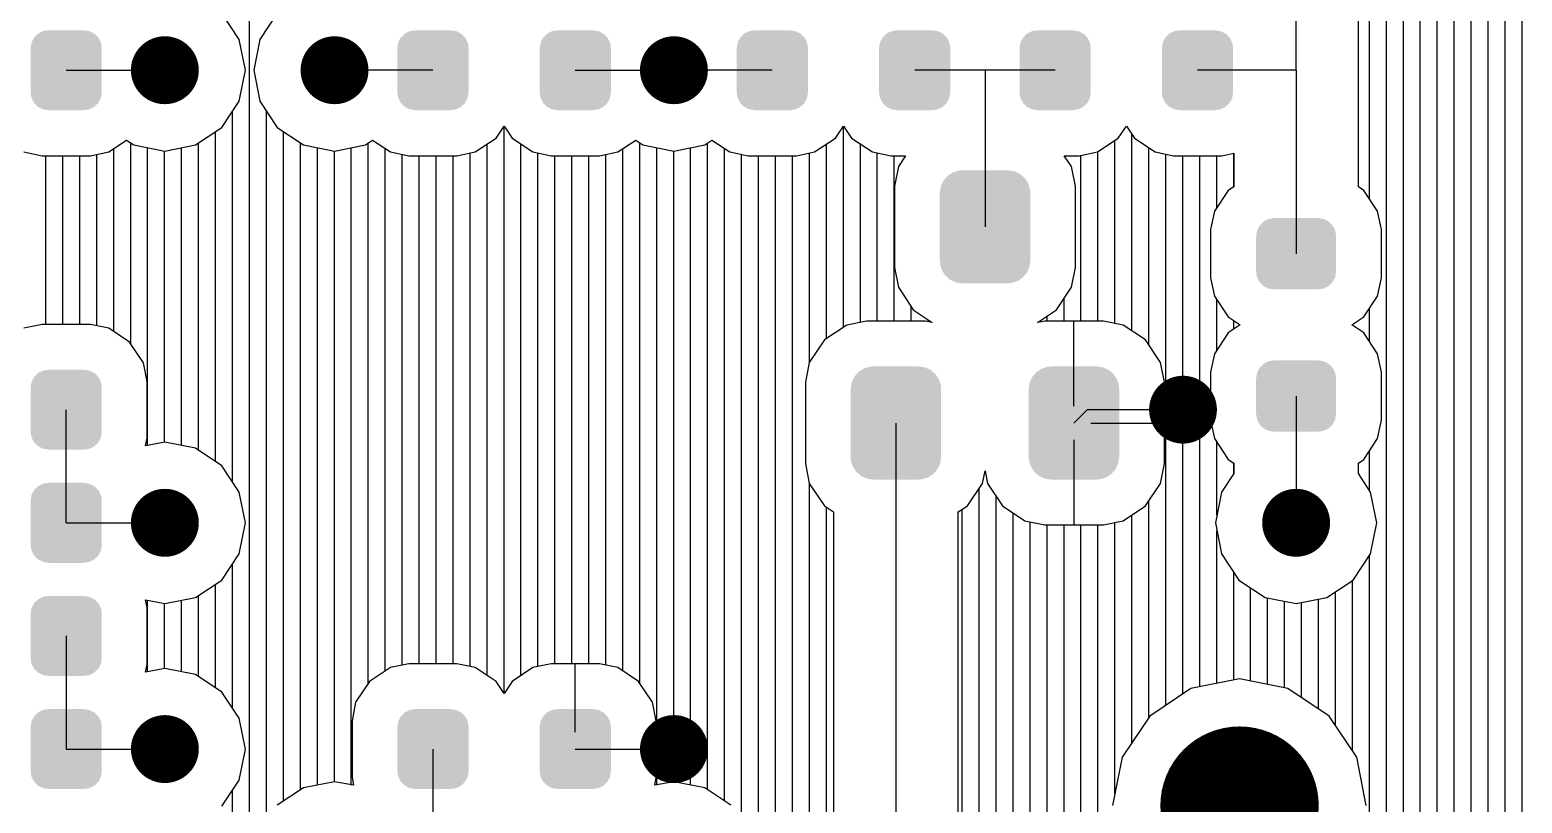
# Model space of a CAD drawing. Extents: x 295 to 953, y 10 to 290.
# Drawn here: x 652.65 to 680.29, y 141.35 to 155.67 of the extents above; entities that cross this region are included whole.
import ezdxf

# ---------------------------------------------------------------- set-up
doc = ezdxf.new("R2010")
doc.units = 0
doc.header["$LTSCALE"] = 5
doc.header["$MEASUREMENT"] = 0
doc.layers.get('0').update_dxf_attribs({"linetype": 'CONTINUOUS', "lineweight": 25})
doc.layers.add('DV-INT-A3_BOT', color=7, linetype='CONTINUOUS')

msp = doc.modelspace()

# ---------------------------------------------------------------- linework, layer by layer
for points, const_width in [([(655.461, 154.927, -1), (654.832, 154.927, -1)], 0.629), ([(658.604, 154.927, -1), (657.975, 154.927, -1)], 0.629), ([(664.891, 154.927, -1), (664.262, 154.927, -1)], 0.629), ([(674.32, 148.64, -1), (673.692, 148.64, -1)], 0.629), ([(655.461, 146.545, -1), (654.832, 146.545, -1)], 0.629), ([(676.416, 146.545, -1), (675.787, 146.545, -1)], 0.629), ([(655.461, 142.354, -1), (654.832, 142.354, -1)], 0.629), ([(664.891, 142.354, -1), (664.262, 142.354, -1)], 0.629), ([(675.787, 141.306, -1), (674.32, 141.306, -1)], 1.467)]:
    msp.add_lwpolyline(points, format="xyb", close=True, dxfattribs=dict(const_width=const_width))
for points in [[(653.834, 155.608), (653.754, 155.649), (652.801, 155.608), (652.889, 155.649)], [(653.754, 155.649), (653.732, 155.653), (652.889, 155.649), (652.896, 155.653)], [(653.732, 155.653), (653.65, 155.666), (652.896, 155.653), (652.988, 155.666)], [(653.65, 155.666), (653.65, 155.669), (652.988, 155.666), (652.988, 155.669)], [(660.627, 155.608), (660.547, 155.649), (659.595, 155.608), (659.682, 155.649)], [(660.547, 155.649), (660.526, 155.653), (659.682, 155.649), (659.69, 155.653)], [(660.526, 155.653), (660.444, 155.666), (659.69, 155.653), (659.782, 155.666)], [(660.444, 155.666), (660.444, 155.669), (659.782, 155.666), (659.782, 155.669)], [(663.263, 155.608), (663.183, 155.649), (662.231, 155.608), (662.318, 155.649)], [(663.183, 155.649), (663.162, 155.653), (662.318, 155.649), (662.326, 155.653)], [(663.162, 155.653), (663.08, 155.666), (662.326, 155.653), (662.418, 155.666)], [(663.08, 155.666), (663.08, 155.669), (662.418, 155.666), (662.418, 155.669)], [(666.914, 155.608), (666.834, 155.649), (665.882, 155.608), (665.969, 155.649)], [(666.834, 155.649), (666.812, 155.653), (665.969, 155.649), (665.976, 155.653)], [(666.812, 155.653), (666.73, 155.666), (665.976, 155.653), (666.068, 155.666)], [(666.73, 155.666), (666.73, 155.669), (666.068, 155.666), (666.068, 155.669)], [(669.55, 155.608), (669.47, 155.649), (668.518, 155.608), (668.605, 155.649)], [(669.47, 155.649), (669.448, 155.653), (668.605, 155.649), (668.612, 155.653)], [(669.448, 155.653), (669.367, 155.666), (668.612, 155.653), (668.704, 155.666)], [(669.367, 155.666), (669.367, 155.669), (668.704, 155.666), (668.704, 155.669)], [(672.152, 155.608), (672.073, 155.649), (671.12, 155.608), (671.208, 155.649)], [(672.073, 155.649), (672.051, 155.653), (671.208, 155.649), (671.215, 155.653)], [(672.051, 155.653), (671.969, 155.666), (671.215, 155.653), (671.307, 155.666)], [(671.969, 155.666), (671.969, 155.669), (671.307, 155.666), (671.307, 155.669)], [(674.789, 155.608), (674.709, 155.649), (673.756, 155.608), (673.844, 155.649)], [(674.709, 155.649), (674.687, 155.653), (673.844, 155.649), (673.851, 155.653)], [(674.687, 155.653), (674.605, 155.666), (673.851, 155.653), (673.943, 155.666)], [(674.605, 155.666), (674.605, 155.669), (673.943, 155.666), (673.943, 155.669)], [(653.979, 155.34), (653.965, 155.432), (652.659, 155.34), (652.675, 155.432)], [(653.965, 155.432), (653.96, 155.443), (652.675, 155.432), (652.677, 155.443)], [(653.96, 155.443), (653.92, 155.526), (652.677, 155.443), (652.721, 155.526)], [(653.92, 155.526), (653.91, 155.535), (652.721, 155.526), (652.726, 155.535)], [(653.91, 155.535), (653.847, 155.601), (652.726, 155.535), (652.794, 155.601)], [(653.847, 155.601), (653.834, 155.608), (652.794, 155.601), (652.801, 155.608)], [(660.773, 155.34), (660.759, 155.432), (659.453, 155.34), (659.468, 155.432)], [(660.759, 155.432), (660.754, 155.443), (659.468, 155.432), (659.47, 155.443)], [(660.754, 155.443), (660.713, 155.526), (659.47, 155.443), (659.514, 155.526)], [(660.713, 155.526), (660.704, 155.535), (659.514, 155.526), (659.519, 155.535)], [(660.704, 155.535), (660.64, 155.601), (659.519, 155.535), (659.588, 155.601)], [(660.64, 155.601), (660.627, 155.608), (659.588, 155.601), (659.595, 155.608)], [(663.409, 155.34), (663.395, 155.432), (662.089, 155.34), (662.105, 155.432)], [(663.395, 155.432), (663.39, 155.443), (662.105, 155.432), (662.106, 155.443)], [(663.39, 155.443), (663.349, 155.526), (662.106, 155.443), (662.151, 155.526)], [(663.349, 155.526), (663.34, 155.535), (662.151, 155.526), (662.156, 155.535)], [(663.34, 155.535), (663.276, 155.601), (662.156, 155.535), (662.224, 155.601)], [(663.276, 155.601), (663.263, 155.608), (662.224, 155.601), (662.231, 155.608)], [(667.059, 155.34), (667.045, 155.432), (665.739, 155.34), (665.755, 155.432)], [(667.045, 155.432), (667.04, 155.443), (665.755, 155.432), (665.757, 155.443)], [(667.04, 155.443), (667, 155.526), (665.757, 155.443), (665.801, 155.526)], [(667, 155.526), (666.991, 155.535), (665.801, 155.526), (665.806, 155.535)], [(666.991, 155.535), (666.927, 155.601), (665.806, 155.535), (665.874, 155.601)], [(666.927, 155.601), (666.914, 155.608), (665.874, 155.601), (665.882, 155.608)], [(669.696, 155.34), (669.682, 155.432), (668.375, 155.34), (668.391, 155.432)], [(669.682, 155.432), (669.676, 155.443), (668.391, 155.432), (668.393, 155.443)], [(669.676, 155.443), (669.636, 155.526), (668.393, 155.443), (668.437, 155.526)], [(669.636, 155.526), (669.627, 155.535), (668.437, 155.526), (668.442, 155.535)], [(669.627, 155.535), (669.563, 155.601), (668.442, 155.535), (668.511, 155.601)], [(669.563, 155.601), (669.55, 155.608), (668.511, 155.601), (668.518, 155.608)], [(672.298, 155.34), (672.284, 155.432), (670.978, 155.34), (670.994, 155.432)], [(672.284, 155.432), (672.279, 155.443), (670.994, 155.432), (670.996, 155.443)], [(672.279, 155.443), (672.238, 155.526), (670.996, 155.443), (671.04, 155.526)], [(672.238, 155.526), (672.229, 155.535), (671.04, 155.526), (671.045, 155.535)], [(672.229, 155.535), (672.165, 155.601), (671.045, 155.535), (671.113, 155.601)], [(672.165, 155.601), (672.152, 155.608), (671.113, 155.601), (671.12, 155.608)], [(674.934, 155.34), (674.92, 155.432), (673.614, 155.34), (673.63, 155.432)], [(674.92, 155.432), (674.915, 155.443), (673.63, 155.432), (673.632, 155.443)], [(674.915, 155.443), (674.875, 155.526), (673.632, 155.443), (673.676, 155.526)], [(674.875, 155.526), (674.865, 155.535), (673.676, 155.526), (673.681, 155.535)], [(674.865, 155.535), (674.802, 155.601), (673.681, 155.535), (673.749, 155.601)], [(674.802, 155.601), (674.789, 155.608), (673.749, 155.601), (673.756, 155.608)], [(653.979, 155.338), (653.979, 155.34), (652.659, 155.338), (652.659, 155.34)], [(653.979, 154.516), (653.979, 155.338), (652.659, 154.516), (652.659, 155.338)], [(660.773, 155.338), (660.773, 155.34), (659.453, 155.338), (659.453, 155.34)], [(660.773, 154.516), (660.773, 155.338), (659.453, 154.516), (659.453, 155.338)], [(663.409, 155.338), (663.409, 155.34), (662.089, 155.338), (662.089, 155.34)], [(663.409, 154.516), (663.409, 155.338), (662.089, 154.516), (662.089, 155.338)], [(667.059, 155.338), (667.059, 155.34), (665.739, 155.338), (665.739, 155.34)], [(667.059, 154.516), (667.059, 155.338), (665.739, 154.516), (665.739, 155.338)], [(669.696, 155.338), (669.696, 155.34), (668.375, 155.338), (668.375, 155.34)], [(669.696, 154.516), (669.696, 155.338), (668.375, 154.516), (668.375, 155.338)], [(672.298, 155.338), (672.298, 155.34), (670.978, 155.338), (670.978, 155.34)], [(672.298, 154.516), (672.298, 155.338), (670.978, 154.516), (670.978, 155.338)], [(674.934, 155.338), (674.934, 155.34), (673.614, 155.338), (673.614, 155.34)], [(674.934, 154.516), (674.934, 155.338), (673.614, 154.516), (673.614, 155.338)], [(653.979, 154.514), (653.979, 154.516), (652.659, 154.514), (652.659, 154.516)], [(653.964, 154.422), (653.979, 154.514), (652.673, 154.422), (652.659, 154.514)], [(653.962, 154.411), (653.964, 154.422), (652.679, 154.411), (652.673, 154.422)], [(653.918, 154.328), (653.962, 154.411), (652.719, 154.328), (652.679, 154.411)], [(653.913, 154.318), (653.918, 154.328), (652.728, 154.318), (652.719, 154.328)], [(653.844, 154.253), (653.913, 154.318), (652.792, 154.253), (652.728, 154.318)], [(653.837, 154.246), (653.844, 154.253), (652.805, 154.246), (652.792, 154.253)], [(660.773, 154.514), (660.773, 154.516), (659.453, 154.514), (659.453, 154.516)], [(660.757, 154.422), (660.773, 154.514), (659.467, 154.422), (659.453, 154.514)], [(660.755, 154.411), (660.757, 154.422), (659.472, 154.411), (659.467, 154.422)], [(660.711, 154.328), (660.755, 154.411), (659.513, 154.328), (659.472, 154.411)], [(660.706, 154.318), (660.711, 154.328), (659.522, 154.318), (659.513, 154.328)], [(660.638, 154.253), (660.706, 154.318), (659.586, 154.253), (659.522, 154.318)], [(660.631, 154.246), (660.638, 154.253), (659.599, 154.246), (659.586, 154.253)], [(663.409, 154.514), (663.409, 154.516), (662.089, 154.514), (662.089, 154.516)], [(663.393, 154.422), (663.409, 154.514), (662.103, 154.422), (662.089, 154.514)], [(663.392, 154.411), (663.393, 154.422), (662.108, 154.411), (662.103, 154.422)], [(663.348, 154.328), (663.392, 154.411), (662.149, 154.328), (662.108, 154.411)], [(663.343, 154.318), (663.348, 154.328), (662.158, 154.318), (662.149, 154.328)], [(663.274, 154.253), (663.343, 154.318), (662.222, 154.253), (662.158, 154.318)], [(663.267, 154.246), (663.274, 154.253), (662.235, 154.246), (662.222, 154.253)], [(667.059, 154.514), (667.059, 154.516), (665.739, 154.514), (665.739, 154.516)], [(667.044, 154.422), (667.059, 154.514), (665.753, 154.422), (665.739, 154.514)], [(667.042, 154.411), (667.044, 154.422), (665.759, 154.411), (665.753, 154.422)], [(666.998, 154.328), (667.042, 154.411), (665.799, 154.328), (665.759, 154.411)], [(666.993, 154.318), (666.998, 154.328), (665.808, 154.318), (665.799, 154.328)], [(666.924, 154.253), (666.993, 154.318), (665.872, 154.253), (665.808, 154.318)], [(666.917, 154.246), (666.924, 154.253), (665.885, 154.246), (665.872, 154.253)], [(669.696, 154.514), (669.696, 154.516), (668.375, 154.514), (668.375, 154.516)], [(669.68, 154.422), (669.696, 154.514), (668.389, 154.422), (668.375, 154.514)], [(669.678, 154.411), (669.68, 154.422), (668.395, 154.411), (668.389, 154.422)], [(669.634, 154.328), (669.678, 154.411), (668.435, 154.328), (668.395, 154.411)], [(669.629, 154.318), (669.634, 154.328), (668.444, 154.318), (668.435, 154.328)], [(669.56, 154.253), (669.629, 154.318), (668.508, 154.253), (668.444, 154.318)], [(669.553, 154.246), (669.56, 154.253), (668.521, 154.246), (668.508, 154.253)], [(672.298, 154.514), (672.298, 154.516), (670.978, 154.514), (670.978, 154.516)], [(672.283, 154.422), (672.298, 154.514), (670.992, 154.422), (670.978, 154.514)], [(672.281, 154.411), (672.283, 154.422), (670.997, 154.411), (670.992, 154.422)], [(672.237, 154.328), (672.281, 154.411), (671.038, 154.328), (670.997, 154.411)], [(672.232, 154.318), (672.237, 154.328), (671.047, 154.318), (671.038, 154.328)], [(672.163, 154.253), (672.232, 154.318), (671.111, 154.253), (671.047, 154.318)], [(672.156, 154.246), (672.163, 154.253), (671.124, 154.246), (671.111, 154.253)], [(674.934, 154.514), (674.934, 154.516), (673.614, 154.514), (673.614, 154.516)], [(674.919, 154.422), (674.934, 154.514), (673.628, 154.422), (673.614, 154.514)], [(674.917, 154.411), (674.919, 154.422), (673.634, 154.411), (673.628, 154.422)], [(674.873, 154.328), (674.917, 154.411), (673.674, 154.328), (673.634, 154.411)], [(674.868, 154.318), (674.873, 154.328), (673.683, 154.318), (673.674, 154.328)], [(674.799, 154.253), (674.868, 154.318), (673.747, 154.253), (673.683, 154.318)], [(674.792, 154.246), (674.799, 154.253), (673.76, 154.246), (673.747, 154.253)], [(653.75, 154.204), (653.837, 154.246), (652.885, 154.204), (652.805, 154.246)], [(653.743, 154.201), (653.75, 154.204), (652.906, 154.201), (652.885, 154.204)], [(653.65, 154.188), (653.743, 154.201), (652.988, 154.188), (652.906, 154.201)], [(653.65, 154.185), (653.65, 154.188), (652.988, 154.185), (652.988, 154.188)], [(660.543, 154.204), (660.631, 154.246), (659.678, 154.204), (659.599, 154.246)], [(660.536, 154.201), (660.543, 154.204), (659.7, 154.201), (659.678, 154.204)], [(660.444, 154.188), (660.536, 154.201), (659.782, 154.188), (659.7, 154.201)], [(660.444, 154.185), (660.444, 154.188), (659.782, 154.185), (659.782, 154.188)], [(663.18, 154.204), (663.267, 154.246), (662.315, 154.204), (662.235, 154.246)], [(663.172, 154.201), (663.18, 154.204), (662.336, 154.201), (662.315, 154.204)], [(663.08, 154.188), (663.172, 154.201), (662.418, 154.188), (662.336, 154.201)], [(663.08, 154.185), (663.08, 154.188), (662.418, 154.185), (662.418, 154.188)], [(666.83, 154.204), (666.917, 154.246), (665.965, 154.204), (665.885, 154.246)], [(666.823, 154.201), (666.83, 154.204), (665.986, 154.201), (665.965, 154.204)], [(666.73, 154.188), (666.823, 154.201), (666.068, 154.188), (665.986, 154.201)], [(666.73, 154.185), (666.73, 154.188), (666.068, 154.185), (666.068, 154.188)], [(669.466, 154.204), (669.553, 154.246), (668.601, 154.204), (668.521, 154.246)], [(669.459, 154.201), (669.466, 154.204), (668.623, 154.201), (668.601, 154.204)], [(669.367, 154.188), (669.459, 154.201), (668.704, 154.188), (668.623, 154.201)], [(669.367, 154.185), (669.367, 154.188), (668.704, 154.185), (668.704, 154.188)], [(672.069, 154.204), (672.156, 154.246), (671.204, 154.204), (671.124, 154.246)], [(672.061, 154.201), (672.069, 154.204), (671.225, 154.201), (671.204, 154.204)], [(671.969, 154.188), (672.061, 154.201), (671.307, 154.188), (671.225, 154.201)], [(671.969, 154.185), (671.969, 154.188), (671.307, 154.185), (671.307, 154.188)], [(674.705, 154.204), (674.792, 154.246), (673.84, 154.204), (673.76, 154.246)], [(674.698, 154.201), (674.705, 154.204), (673.861, 154.201), (673.84, 154.204)], [(674.605, 154.188), (674.698, 154.201), (673.943, 154.188), (673.861, 154.201)], [(674.605, 154.185), (674.605, 154.188), (673.943, 154.185), (673.943, 154.188)], [(671.137, 152.833), (671.107, 152.88), (669.545, 152.833), (669.566, 152.88)], [(671.107, 152.88), (671.073, 152.932), (669.566, 152.88), (669.611, 152.932)], [(671.073, 152.932), (671.028, 152.97), (669.611, 152.932), (669.643, 152.97)], [(671.028, 152.97), (670.983, 153.009), (669.643, 152.97), (669.703, 153.009)], [(670.983, 153.009), (670.926, 153.035), (669.703, 153.009), (669.742, 153.035)], [(670.926, 153.035), (670.875, 153.058), (669.742, 153.035), (669.817, 153.058)], [(670.875, 153.058), (670.793, 153.069), (669.817, 153.058), (669.855, 153.069)], [(670.793, 153.069), (670.758, 153.074), (669.855, 153.069), (669.92, 153.074)], [(671.177, 152.655), (671.172, 152.72), (669.501, 152.655), (669.51, 152.72)], [(671.177, 151.398), (671.177, 152.655), (669.501, 151.398), (669.501, 152.655)], [(671.172, 152.72), (671.156, 152.772), (669.51, 152.72), (669.517, 152.772)], [(671.156, 152.772), (671.137, 152.833), (669.517, 152.772), (669.545, 152.833)], [(676.823, 151.962), (676.783, 152.046), (675.378, 151.962), (675.422, 152.046)], [(676.783, 152.046), (676.774, 152.055), (675.422, 152.046), (675.427, 152.055)], [(676.774, 152.055), (676.71, 152.122), (675.427, 152.055), (675.495, 152.122)], [(676.71, 152.122), (676.698, 152.128), (675.495, 152.122), (675.502, 152.128)], [(676.698, 152.128), (676.618, 152.171), (675.502, 152.128), (675.589, 152.171)], [(676.618, 152.171), (676.598, 152.174), (675.589, 152.171), (675.596, 152.174)], [(676.598, 152.174), (676.514, 152.188), (675.596, 152.174), (675.689, 152.188)], [(676.843, 151.197), (676.843, 151.859), (675.36, 151.197), (675.36, 151.859)], [(676.841, 151.859), (676.828, 151.952), (675.362, 151.859), (675.377, 151.952)], [(676.828, 151.952), (676.823, 151.962), (675.377, 151.952), (675.378, 151.962)], [(671.168, 151.333), (671.177, 151.398), (669.506, 151.333), (669.501, 151.398)], [(671.16, 151.281), (671.168, 151.333), (669.522, 151.281), (669.506, 151.333)], [(671.133, 151.22), (671.16, 151.281), (669.54, 151.22), (669.522, 151.281)], [(671.112, 151.173), (671.133, 151.22), (669.571, 151.173), (669.54, 151.22)], [(671.067, 151.121), (671.112, 151.173), (669.605, 151.121), (669.571, 151.173)], [(671.035, 151.083), (671.067, 151.121), (669.649, 151.083), (669.605, 151.121)], [(670.975, 151.044), (671.035, 151.083), (669.695, 151.044), (669.649, 151.083)], [(670.936, 151.019), (670.975, 151.044), (669.752, 151.019), (669.695, 151.044)], [(670.861, 150.996), (670.936, 151.019), (669.803, 150.996), (669.752, 151.019)], [(670.823, 150.984), (670.861, 150.996), (669.884, 150.984), (669.803, 150.996)], [(670.758, 150.979), (670.823, 150.984), (669.92, 150.979), (669.884, 150.984)], [(676.826, 151.104), (676.841, 151.197), (675.375, 151.104), (675.362, 151.197)], [(676.825, 151.093), (676.826, 151.104), (675.38, 151.093), (675.375, 151.104)], [(676.781, 151.01), (676.825, 151.093), (675.42, 151.01), (675.38, 151.093)], [(676.776, 151.001), (676.781, 151.01), (675.429, 151.001), (675.42, 151.01)], [(676.708, 150.934), (676.776, 151.001), (675.493, 150.934), (675.429, 151.001)], [(676.701, 150.928), (676.708, 150.934), (675.505, 150.928), (675.493, 150.934)], [(676.614, 150.885), (676.701, 150.928), (675.585, 150.885), (675.505, 150.928)], [(676.607, 150.882), (676.614, 150.885), (675.605, 150.882), (675.585, 150.885)], [(676.514, 150.868), (676.607, 150.882), (675.689, 150.868), (675.605, 150.882)], [(676.598, 149.538), (676.514, 149.552), (675.596, 149.538), (675.689, 149.552)], [(653.91, 149.249), (653.847, 149.314), (652.726, 149.249), (652.794, 149.314)], [(653.847, 149.314), (653.834, 149.321), (652.794, 149.314), (652.801, 149.321)], [(653.834, 149.321), (653.754, 149.363), (652.801, 149.321), (652.889, 149.363)], [(653.754, 149.363), (653.732, 149.366), (652.889, 149.363), (652.896, 149.366)], [(653.732, 149.366), (653.65, 149.379), (652.896, 149.366), (652.988, 149.379)], [(653.65, 149.379), (653.65, 149.382), (652.988, 149.379), (652.988, 149.382)], [(669.456, 149.247), (669.421, 149.299), (667.915, 149.247), (667.959, 149.299)], [(669.421, 149.299), (669.377, 149.336), (667.959, 149.299), (667.992, 149.336)], [(669.377, 149.336), (669.332, 149.375), (667.992, 149.336), (668.051, 149.375)], [(669.332, 149.375), (669.275, 149.401), (668.051, 149.375), (668.091, 149.401)], [(669.275, 149.401), (669.224, 149.424), (668.091, 149.401), (668.166, 149.424)], [(669.224, 149.424), (669.142, 149.436), (668.166, 149.424), (668.204, 149.436)], [(669.142, 149.436), (669.107, 149.441), (668.204, 149.436), (668.269, 149.441)], [(672.754, 149.247), (672.72, 149.299), (671.213, 149.247), (671.258, 149.299)], [(672.72, 149.299), (672.676, 149.336), (671.258, 149.299), (671.29, 149.336)], [(672.676, 149.336), (672.63, 149.375), (671.29, 149.336), (671.35, 149.375)], [(672.63, 149.375), (672.573, 149.401), (671.35, 149.375), (671.389, 149.401)], [(672.573, 149.401), (672.522, 149.424), (671.389, 149.401), (671.464, 149.424)], [(672.522, 149.424), (672.441, 149.436), (671.464, 149.424), (671.502, 149.436)], [(672.441, 149.436), (672.405, 149.441), (671.502, 149.436), (671.567, 149.441)], [(676.841, 149.223), (676.828, 149.316), (675.362, 149.223), (675.377, 149.316)], [(676.828, 149.316), (676.823, 149.326), (675.377, 149.316), (675.378, 149.326)], [(676.823, 149.326), (676.783, 149.41), (675.378, 149.326), (675.422, 149.41)], [(676.783, 149.41), (676.774, 149.419), (675.422, 149.41), (675.427, 149.419)], [(676.774, 149.419), (676.71, 149.486), (675.427, 149.419), (675.495, 149.486)], [(676.71, 149.486), (676.698, 149.492), (675.495, 149.486), (675.502, 149.492)], [(676.698, 149.492), (676.618, 149.535), (675.502, 149.492), (675.589, 149.535)], [(676.618, 149.535), (676.598, 149.538), (675.589, 149.535), (675.596, 149.538)], [(653.979, 149.053), (653.965, 149.145), (652.659, 149.053), (652.675, 149.145)], [(653.979, 149.051), (653.979, 149.053), (652.659, 149.051), (652.659, 149.053)], [(653.979, 148.23), (653.979, 149.051), (652.659, 148.23), (652.659, 149.051)], [(653.965, 149.145), (653.96, 149.156), (652.675, 149.145), (652.677, 149.156)], [(653.96, 149.156), (653.92, 149.239), (652.677, 149.156), (652.721, 149.239)], [(653.92, 149.239), (653.91, 149.249), (652.721, 149.239), (652.726, 149.249)], [(669.526, 149.022), (669.521, 149.087), (667.849, 149.022), (667.859, 149.087)], [(669.526, 147.764), (669.526, 149.022), (667.849, 147.764), (667.849, 149.022)], [(669.521, 149.087), (669.505, 149.139), (667.859, 149.087), (667.866, 149.139)], [(669.505, 149.139), (669.486, 149.2), (667.866, 149.139), (667.894, 149.2)], [(669.486, 149.2), (669.456, 149.247), (667.894, 149.2), (667.915, 149.247)], [(672.824, 149.022), (672.819, 149.087), (671.148, 149.022), (671.157, 149.087)], [(672.824, 147.764), (672.824, 149.022), (671.148, 147.764), (671.148, 149.022)], [(672.819, 149.087), (672.803, 149.139), (671.157, 149.087), (671.164, 149.139)], [(672.803, 149.139), (672.785, 149.2), (671.164, 149.139), (671.192, 149.2)], [(672.785, 149.2), (672.754, 149.247), (671.192, 149.2), (671.213, 149.247)], [(676.843, 148.561), (676.843, 149.223), (675.36, 148.561), (675.36, 149.223)], [(676.826, 148.468), (676.841, 148.561), (675.375, 148.468), (675.362, 148.561)], [(676.825, 148.457), (676.826, 148.468), (675.38, 148.457), (675.375, 148.468)], [(676.781, 148.373), (676.825, 148.457), (675.42, 148.373), (675.38, 148.457)], [(653.979, 148.228), (653.979, 148.23), (652.659, 148.228), (652.659, 148.23)], [(653.964, 148.135), (653.979, 148.228), (652.673, 148.135), (652.659, 148.228)], [(676.776, 148.364), (676.781, 148.373), (675.429, 148.364), (675.42, 148.373)], [(676.708, 148.298), (676.776, 148.364), (675.493, 148.298), (675.429, 148.364)], [(676.701, 148.291), (676.708, 148.298), (675.505, 148.291), (675.493, 148.298)], [(676.614, 148.249), (676.701, 148.291), (675.585, 148.249), (675.505, 148.291)], [(676.607, 148.246), (676.614, 148.249), (675.605, 148.246), (675.585, 148.249)], [(676.514, 148.232), (676.607, 148.246), (675.689, 148.232), (675.605, 148.246)], [(653.962, 148.124), (653.964, 148.135), (652.679, 148.124), (652.673, 148.135)], [(653.918, 148.041), (653.962, 148.124), (652.719, 148.041), (652.679, 148.124)], [(653.913, 148.032), (653.918, 148.041), (652.728, 148.032), (652.719, 148.041)], [(653.844, 147.966), (653.913, 148.032), (652.792, 147.966), (652.728, 148.032)], [(653.837, 147.959), (653.844, 147.966), (652.805, 147.959), (652.792, 147.966)], [(653.75, 147.918), (653.837, 147.959), (652.885, 147.918), (652.805, 147.959)], [(653.743, 147.914), (653.75, 147.918), (652.906, 147.914), (652.885, 147.918)], [(653.65, 147.901), (653.743, 147.914), (652.988, 147.901), (652.906, 147.914)], [(653.65, 147.899), (653.65, 147.901), (652.988, 147.899), (652.988, 147.901)], [(669.517, 147.7), (669.526, 147.764), (667.855, 147.7), (667.849, 147.764)], [(669.509, 147.647), (669.517, 147.7), (667.87, 147.647), (667.855, 147.7)], [(669.482, 147.586), (669.509, 147.647), (667.889, 147.586), (667.87, 147.647)], [(672.815, 147.7), (672.824, 147.764), (671.153, 147.7), (671.148, 147.764)], [(672.808, 147.647), (672.815, 147.7), (671.169, 147.647), (671.153, 147.7)], [(672.78, 147.586), (672.808, 147.647), (671.187, 147.586), (671.169, 147.647)], [(669.46, 147.54), (669.482, 147.586), (667.92, 147.54), (667.889, 147.586)], [(669.416, 147.488), (669.46, 147.54), (667.954, 147.488), (667.92, 147.54)], [(669.384, 147.45), (669.416, 147.488), (667.998, 147.45), (667.954, 147.488)], [(669.324, 147.411), (669.384, 147.45), (668.044, 147.411), (667.998, 147.45)], [(669.285, 147.385), (669.324, 147.411), (668.101, 147.385), (668.044, 147.411)], [(669.21, 147.362), (669.285, 147.385), (668.152, 147.362), (668.101, 147.385)], [(669.172, 147.35), (669.21, 147.362), (668.233, 147.35), (668.152, 147.362)], [(669.107, 147.345), (669.172, 147.35), (668.269, 147.345), (668.233, 147.35)], [(672.759, 147.54), (672.78, 147.586), (671.218, 147.54), (671.187, 147.586)], [(672.714, 147.488), (672.759, 147.54), (671.252, 147.488), (671.218, 147.54)], [(672.682, 147.45), (672.714, 147.488), (671.296, 147.45), (671.252, 147.488)], [(672.622, 147.411), (672.682, 147.45), (671.342, 147.411), (671.296, 147.45)], [(672.583, 147.385), (672.622, 147.411), (671.399, 147.385), (671.342, 147.411)], [(672.508, 147.362), (672.583, 147.385), (671.45, 147.362), (671.399, 147.385)], [(672.47, 147.35), (672.508, 147.362), (671.531, 147.35), (671.45, 147.362)], [(672.405, 147.345), (672.47, 147.35), (671.567, 147.345), (671.531, 147.35)], [(653.965, 147.05), (653.96, 147.061), (652.675, 147.05), (652.677, 147.061)], [(653.96, 147.061), (653.92, 147.144), (652.677, 147.061), (652.721, 147.144)], [(653.92, 147.144), (653.91, 147.153), (652.721, 147.144), (652.726, 147.153)], [(653.91, 147.153), (653.847, 147.219), (652.726, 147.153), (652.794, 147.219)], [(653.847, 147.219), (653.834, 147.226), (652.794, 147.219), (652.801, 147.226)], [(653.834, 147.226), (653.754, 147.267), (652.801, 147.226), (652.889, 147.267)], [(653.754, 147.267), (653.732, 147.271), (652.889, 147.267), (652.896, 147.271)], [(653.732, 147.271), (653.65, 147.284), (652.896, 147.271), (652.988, 147.284)], [(653.65, 147.284), (653.65, 147.287), (652.988, 147.284), (652.988, 147.287)], [(653.979, 146.958), (653.965, 147.05), (652.659, 146.958), (652.675, 147.05)], [(653.979, 146.956), (653.979, 146.958), (652.659, 146.956), (652.659, 146.958)], [(653.979, 146.134), (653.979, 146.956), (652.659, 146.134), (652.659, 146.956)], [(653.979, 146.132), (653.979, 146.134), (652.659, 146.132), (652.659, 146.134)], [(653.964, 146.04), (653.979, 146.132), (652.673, 146.04), (652.659, 146.132)], [(653.962, 146.029), (653.964, 146.04), (652.679, 146.029), (652.673, 146.04)], [(653.918, 145.946), (653.962, 146.029), (652.719, 145.946), (652.679, 146.029)], [(653.913, 145.936), (653.918, 145.946), (652.728, 145.936), (652.719, 145.946)], [(653.844, 145.871), (653.913, 145.936), (652.792, 145.871), (652.728, 145.936)], [(653.837, 145.864), (653.844, 145.871), (652.805, 145.864), (652.792, 145.871)], [(653.75, 145.822), (653.837, 145.864), (652.885, 145.822), (652.805, 145.864)], [(653.743, 145.819), (653.75, 145.822), (652.906, 145.819), (652.885, 145.822)], [(653.65, 145.806), (653.743, 145.819), (652.988, 145.806), (652.906, 145.819)], [(653.65, 145.803), (653.65, 145.806), (652.988, 145.803), (652.988, 145.806)], [(653.847, 145.123), (653.834, 145.13), (652.794, 145.123), (652.801, 145.13)], [(653.834, 145.13), (653.754, 145.172), (652.801, 145.13), (652.889, 145.172)], [(653.754, 145.172), (653.732, 145.175), (652.889, 145.172), (652.896, 145.175)], [(653.732, 145.175), (653.65, 145.188), (652.896, 145.175), (652.988, 145.188)], [(653.65, 145.188), (653.65, 145.191), (652.988, 145.188), (652.988, 145.191)], [(653.979, 144.862), (653.965, 144.954), (652.659, 144.862), (652.675, 144.954)], [(653.979, 144.86), (653.979, 144.862), (652.659, 144.86), (652.659, 144.862)], [(653.979, 144.039), (653.979, 144.86), (652.659, 144.039), (652.659, 144.86)], [(653.965, 144.954), (653.96, 144.965), (652.675, 144.954), (652.677, 144.965)], [(653.96, 144.965), (653.92, 145.048), (652.677, 144.965), (652.721, 145.048)], [(653.92, 145.048), (653.91, 145.058), (652.721, 145.048), (652.726, 145.058)], [(653.91, 145.058), (653.847, 145.123), (652.726, 145.058), (652.794, 145.123)], [(653.979, 144.037), (653.979, 144.039), (652.659, 144.037), (652.659, 144.039)], [(653.964, 143.944), (653.979, 144.037), (652.673, 143.944), (652.659, 144.037)], [(653.962, 143.933), (653.964, 143.944), (652.679, 143.933), (652.673, 143.944)], [(653.918, 143.85), (653.962, 143.933), (652.719, 143.85), (652.679, 143.933)], [(653.913, 143.841), (653.918, 143.85), (652.728, 143.841), (652.719, 143.85)], [(653.844, 143.775), (653.913, 143.841), (652.792, 143.775), (652.728, 143.841)], [(653.837, 143.768), (653.844, 143.775), (652.805, 143.768), (652.792, 143.775)], [(653.75, 143.727), (653.837, 143.768), (652.885, 143.727), (652.805, 143.768)], [(653.743, 143.723), (653.75, 143.727), (652.906, 143.723), (652.885, 143.727)], [(653.65, 143.71), (653.743, 143.723), (652.988, 143.71), (652.906, 143.723)], [(653.65, 143.708), (653.65, 143.71), (652.988, 143.708), (652.988, 143.71)], [(653.96, 142.87), (653.92, 142.953), (652.677, 142.87), (652.721, 142.953)], [(653.92, 142.953), (653.91, 142.962), (652.721, 142.953), (652.726, 142.962)], [(653.91, 142.962), (653.847, 143.028), (652.726, 142.962), (652.794, 143.028)], [(653.847, 143.028), (653.834, 143.035), (652.794, 143.028), (652.801, 143.035)], [(653.834, 143.035), (653.754, 143.076), (652.801, 143.035), (652.889, 143.076)], [(653.754, 143.076), (653.732, 143.08), (652.889, 143.076), (652.896, 143.08)], [(653.732, 143.08), (653.65, 143.093), (652.896, 143.08), (652.988, 143.093)], [(653.65, 143.093), (653.65, 143.096), (652.988, 143.093), (652.988, 143.096)], [(660.754, 142.87), (660.713, 142.953), (659.47, 142.87), (659.514, 142.953)], [(660.713, 142.953), (660.704, 142.962), (659.514, 142.953), (659.519, 142.962)], [(660.704, 142.962), (660.64, 143.028), (659.519, 142.962), (659.588, 143.028)], [(660.64, 143.028), (660.627, 143.035), (659.588, 143.028), (659.595, 143.035)], [(660.627, 143.035), (660.547, 143.076), (659.595, 143.035), (659.682, 143.076)], [(660.547, 143.076), (660.526, 143.08), (659.682, 143.076), (659.69, 143.08)], [(660.526, 143.08), (660.444, 143.093), (659.69, 143.08), (659.782, 143.093)], [(660.444, 143.093), (660.444, 143.096), (659.782, 143.093), (659.782, 143.096)], [(663.39, 142.87), (663.349, 142.953), (662.106, 142.87), (662.151, 142.953)], [(663.349, 142.953), (663.34, 142.962), (662.151, 142.953), (662.156, 142.962)], [(663.34, 142.962), (663.276, 143.028), (662.156, 142.962), (662.224, 143.028)], [(663.276, 143.028), (663.263, 143.035), (662.224, 143.028), (662.231, 143.035)], [(663.263, 143.035), (663.183, 143.076), (662.231, 143.035), (662.318, 143.076)], [(663.183, 143.076), (663.162, 143.08), (662.318, 143.076), (662.326, 143.08)], [(663.162, 143.08), (663.08, 143.093), (662.326, 143.08), (662.418, 143.093)], [(663.08, 143.093), (663.08, 143.096), (662.418, 143.093), (662.418, 143.096)], [(653.979, 142.767), (653.965, 142.859), (652.659, 142.767), (652.675, 142.859)], [(653.979, 142.765), (653.979, 142.767), (652.659, 142.765), (652.659, 142.767)], [(653.979, 141.943), (653.979, 142.765), (652.659, 141.943), (652.659, 142.765)], [(653.965, 142.859), (653.96, 142.87), (652.675, 142.859), (652.677, 142.87)], [(660.773, 142.767), (660.759, 142.859), (659.453, 142.767), (659.468, 142.859)], [(660.773, 142.765), (660.773, 142.767), (659.453, 142.765), (659.453, 142.767)], [(660.773, 141.943), (660.773, 142.765), (659.453, 141.943), (659.453, 142.765)], [(660.759, 142.859), (660.754, 142.87), (659.468, 142.859), (659.47, 142.87)], [(663.409, 142.767), (663.395, 142.859), (662.089, 142.767), (662.105, 142.859)], [(663.409, 142.765), (663.409, 142.767), (662.089, 142.765), (662.089, 142.767)], [(663.409, 141.943), (663.409, 142.765), (662.089, 141.943), (662.089, 142.765)], [(663.395, 142.859), (663.39, 142.87), (662.105, 142.859), (662.106, 142.87)], [(653.979, 141.941), (653.979, 141.943), (652.659, 141.941), (652.659, 141.943)], [(653.964, 141.849), (653.979, 141.941), (652.673, 141.849), (652.659, 141.941)], [(653.962, 141.838), (653.964, 141.849), (652.679, 141.838), (652.673, 141.849)], [(653.918, 141.755), (653.962, 141.838), (652.719, 141.755), (652.679, 141.838)], [(660.773, 141.941), (660.773, 141.943), (659.453, 141.941), (659.453, 141.943)], [(660.757, 141.849), (660.773, 141.941), (659.467, 141.849), (659.453, 141.941)], [(660.755, 141.838), (660.757, 141.849), (659.472, 141.838), (659.467, 141.849)], [(660.711, 141.755), (660.755, 141.838), (659.513, 141.755), (659.472, 141.838)], [(663.409, 141.941), (663.409, 141.943), (662.089, 141.941), (662.089, 141.943)], [(663.393, 141.849), (663.409, 141.941), (662.103, 141.849), (662.089, 141.941)], [(663.392, 141.838), (663.393, 141.849), (662.108, 141.838), (662.103, 141.849)], [(663.348, 141.755), (663.392, 141.838), (662.149, 141.755), (662.108, 141.838)], [(653.913, 141.745), (653.918, 141.755), (652.728, 141.745), (652.719, 141.755)], [(653.844, 141.68), (653.913, 141.745), (652.792, 141.68), (652.728, 141.745)], [(653.837, 141.673), (653.844, 141.68), (652.805, 141.673), (652.792, 141.68)], [(653.75, 141.631), (653.837, 141.673), (652.885, 141.631), (652.805, 141.673)], [(653.743, 141.628), (653.75, 141.631), (652.906, 141.628), (652.885, 141.631)], [(653.65, 141.615), (653.743, 141.628), (652.988, 141.615), (652.906, 141.628)], [(653.65, 141.612), (653.65, 141.615), (652.988, 141.612), (652.988, 141.615)], [(660.706, 141.745), (660.711, 141.755), (659.522, 141.745), (659.513, 141.755)], [(660.638, 141.68), (660.706, 141.745), (659.586, 141.68), (659.522, 141.745)], [(660.631, 141.673), (660.638, 141.68), (659.599, 141.673), (659.586, 141.68)], [(660.543, 141.631), (660.631, 141.673), (659.678, 141.631), (659.599, 141.673)], [(660.536, 141.628), (660.543, 141.631), (659.7, 141.628), (659.678, 141.631)], [(660.444, 141.615), (660.536, 141.628), (659.782, 141.615), (659.7, 141.628)], [(660.444, 141.612), (660.444, 141.615), (659.782, 141.612), (659.782, 141.615)], [(663.343, 141.745), (663.348, 141.755), (662.158, 141.745), (662.149, 141.755)], [(663.274, 141.68), (663.343, 141.745), (662.222, 141.68), (662.158, 141.745)], [(663.267, 141.673), (663.274, 141.68), (662.235, 141.673), (662.222, 141.68)], [(663.18, 141.631), (663.267, 141.673), (662.315, 141.631), (662.235, 141.673)], [(663.172, 141.628), (663.18, 141.631), (662.336, 141.628), (662.315, 141.631)], [(663.08, 141.615), (663.172, 141.628), (662.418, 141.615), (662.336, 141.628)], [(663.08, 141.612), (663.08, 141.615), (662.418, 141.612), (662.418, 141.615)]]:
    msp.add_solid(points)
at = {"layer": 'DV-INT-A3_BOT'}
for p, q in [((679.345, 126.218), (679.345, 169.729)), ((679.66, 126.218), (679.66, 169.973)), ((679.974, 126.218), (679.974, 169.868)), ((677.774, 126.218), (677.774, 169.629)), ((678.088, 126.218), (678.088, 169.583)), ((678.402, 126.218), (678.402, 169.583)), ((678.717, 126.218), (678.717, 169.583)), ((679.031, 126.218), (679.031, 169.612)), ((680.288, 126.218), (680.288, 169.658)), ((656.714, 132.53), (656.714, 157.965)), ((676.102, 154.927), (676.102, 157.022)), ((677.459, 152.542), (677.459, 156.419)), ((656.525, 155.497), (656.203, 155.983)), ((657.229, 155.983), (656.907, 155.497)), ((677.254, 152.768), (677.254, 156.105)), ((656.639, 154.927), (656.525, 155.497)), ((656.907, 155.497), (656.794, 154.927)), ((653.319, 154.927), (655.147, 154.927)), ((656.525, 154.353), (656.639, 154.927)), ((656.794, 154.927), (656.907, 154.353)), ((660.113, 154.927), (658.29, 154.927)), ((662.749, 154.927), (664.576, 154.927)), ((666.399, 154.927), (664.576, 154.927)), ((670.339, 154.927), (669.036, 154.927)), ((671.638, 154.927), (670.339, 154.927)), ((670.339, 154.927), (670.339, 152.027)), ((676.102, 154.927), (674.274, 154.927)), ((676.102, 154.927), (676.102, 151.528)), ((656.203, 153.867), (656.525, 154.353)), ((656.907, 154.353), (657.229, 153.867)), ((656.4, 147.303), (656.4, 154.164)), ((657.028, 141.013), (657.028, 154.168)), ((655.717, 153.544), (656.203, 153.867)), ((656.085, 147.676), (656.085, 153.791)), ((657.229, 153.867), (657.716, 153.544)), ((657.343, 141.39), (657.343, 153.791)), ((661.282, 153.67), (661.433, 153.892)), ((661.429, 143.385), (661.429, 153.892)), ((661.433, 153.892), (661.58, 153.67)), ((667.569, 153.67), (667.72, 153.892)), ((667.715, 150.166), (667.715, 153.892)), ((667.72, 153.892), (667.866, 153.67)), ((672.807, 153.67), (672.958, 153.892)), ((672.958, 153.892), (673.105, 153.67)), ((673.059, 150.099), (673.059, 153.732)), ((654.107, 153.414), (654.438, 153.632)), ((654.199, 150.086), (654.199, 153.477)), ((654.438, 153.632), (654.572, 153.544)), ((654.514, 149.86), (654.514, 153.582)), ((654.572, 153.544), (655.147, 153.431)), ((654.828, 147.974), (654.828, 153.494)), ((655.142, 148.037), (655.142, 153.431)), ((655.147, 153.431), (655.717, 153.544)), ((655.457, 147.974), (655.457, 153.494)), ((655.771, 147.886), (655.771, 153.582)), ((657.657, 141.599), (657.657, 153.582)), ((657.716, 153.544), (658.29, 153.431)), ((657.971, 141.687), (657.971, 153.494)), ((658.286, 141.75), (658.286, 153.431)), ((658.29, 153.431), (658.86, 153.544)), ((658.6, 141.687), (658.6, 153.494)), ((658.86, 153.544), (658.994, 153.632)), ((658.914, 143.573), (658.914, 153.582)), ((658.994, 153.632), (659.325, 153.414)), ((659.229, 143.8), (659.229, 153.477)), ((660.897, 153.414), (661.282, 153.67)), ((661.115, 143.716), (661.115, 153.561)), ((661.58, 153.67), (661.965, 153.414)), ((661.743, 143.716), (661.743, 153.561)), ((663.537, 153.414), (663.868, 153.632)), ((663.629, 143.8), (663.629, 153.477)), ((663.868, 153.632), (664.002, 153.544)), ((663.943, 143.573), (663.943, 153.582)), ((664.002, 153.544), (664.576, 153.431)), ((664.258, 141.687), (664.258, 153.494)), ((664.572, 141.75), (664.572, 153.431)), ((664.576, 153.431), (665.146, 153.544)), ((664.886, 141.687), (664.886, 153.494)), ((665.146, 153.544), (665.28, 153.632)), ((665.201, 141.599), (665.201, 153.582)), ((665.28, 153.632), (665.611, 153.414)), ((665.515, 141.39), (665.515, 153.477)), ((667.183, 153.414), (667.569, 153.67)), ((667.401, 149.956), (667.401, 153.561)), ((667.866, 153.67), (668.252, 153.414)), ((668.03, 150.258), (668.03, 153.561)), ((672.422, 153.414), (672.807, 153.67)), ((672.43, 150.279), (672.43, 153.418)), ((672.745, 150.237), (672.745, 153.628)), ((673.105, 153.67), (673.491, 153.414)), ((673.373, 149.835), (673.373, 153.489)), ((652.536, 153.414), (652.875, 153.343)), ((652.875, 153.343), (653.768, 153.343)), ((652.942, 150.22), (652.942, 153.343)), ((653.256, 150.22), (653.256, 153.343)), ((653.571, 150.22), (653.571, 153.343)), ((653.768, 153.343), (654.107, 153.414)), ((653.885, 150.195), (653.885, 153.368)), ((659.325, 153.414), (659.664, 153.343)), ((659.543, 143.909), (659.543, 153.368)), ((659.664, 153.343), (660.557, 153.343)), ((659.857, 143.934), (659.857, 153.343)), ((660.172, 143.934), (660.172, 153.343)), ((660.486, 143.934), (660.486, 153.343)), ((660.557, 153.343), (660.897, 153.414)), ((660.8, 143.884), (660.8, 153.393)), ((661.965, 153.414), (662.305, 153.343)), ((662.058, 143.884), (662.058, 153.393)), ((662.305, 153.343), (663.197, 153.343)), ((662.372, 143.934), (662.372, 153.343)), ((662.686, 143.934), (662.686, 153.343)), ((663, 143.934), (663, 153.343)), ((663.197, 153.343), (663.537, 153.414)), ((663.315, 143.909), (663.315, 153.368)), ((665.611, 153.414), (665.951, 153.343)), ((665.829, 141.017), (665.829, 153.368)), ((665.951, 153.343), (666.844, 153.343)), ((666.144, 116.018), (666.144, 153.343)), ((666.458, 116.42), (666.458, 153.343)), ((666.772, 116.625), (666.772, 153.343)), ((666.844, 153.343), (667.183, 153.414)), ((667.087, 149.52), (667.087, 153.393)), ((668.252, 153.414), (668.591, 153.343)), ((668.344, 150.279), (668.344, 153.393)), ((668.591, 153.343), (668.868, 153.343)), ((668.658, 150.279), (668.658, 153.343)), ((668.734, 153.146), (668.663, 152.777)), ((668.868, 153.343), (668.734, 153.146)), ((671.94, 153.146), (671.806, 153.343)), ((671.806, 153.343), (672.082, 153.343)), ((672.015, 152.777), (671.94, 153.146)), ((672.082, 153.343), (672.422, 153.414)), ((672.116, 150.279), (672.116, 153.351)), ((673.491, 153.414), (673.83, 153.343)), ((673.688, 143.167), (673.688, 153.372)), ((673.83, 153.343), (674.723, 153.343)), ((674.002, 143.376), (674.002, 153.343)), ((674.316, 143.506), (674.316, 153.343)), ((674.631, 152.383), (674.631, 153.343)), ((674.723, 153.343), (674.949, 153.389)), ((674.945, 152.768), (674.945, 153.389)), ((674.949, 153.389), (674.949, 152.768)), ((668.663, 152.777), (668.663, 151.272)), ((672.015, 151.272), (672.015, 152.777)), ((674.844, 152.701), (674.589, 152.316)), ((674.949, 152.768), (674.844, 152.701)), ((677.355, 152.701), (677.254, 152.768)), ((677.61, 152.316), (677.355, 152.701)), ((674.589, 152.316), (674.517, 151.976)), ((677.682, 151.976), (677.61, 152.316)), ((674.517, 151.976), (674.517, 151.084)), ((677.682, 151.084), (677.682, 151.976)), ((668.663, 151.272), (668.734, 150.908)), ((671.94, 150.908), (672.015, 151.272)), ((674.517, 151.084), (674.589, 150.744)), ((677.61, 150.744), (677.682, 151.084)), ((668.734, 150.908), (669.01, 150.489)), ((671.663, 150.489), (671.94, 150.908)), ((671.802, 150.279), (671.802, 150.702)), ((674.589, 150.744), (674.844, 150.359)), ((674.631, 149.743), (674.631, 150.677)), ((677.355, 150.359), (677.61, 150.744)), ((668.973, 150.279), (668.973, 150.543)), ((669.01, 150.489), (669.362, 150.254)), ((671.311, 150.254), (671.663, 150.489)), ((677.459, 149.902), (677.459, 150.518)), ((652.875, 150.22), (652.536, 150.149)), ((653.768, 150.22), (652.875, 150.22)), ((654.107, 150.149), (653.768, 150.22)), ((654.493, 149.893), (654.107, 150.149)), ((667.778, 150.208), (667.363, 149.931)), ((668.143, 150.279), (667.778, 150.208)), ((669.228, 150.279), (668.143, 150.279)), ((669.362, 150.254), (669.228, 150.279)), ((669.287, 150.271), (669.287, 150.304)), ((671.445, 150.279), (671.311, 150.254)), ((672.531, 150.279), (671.445, 150.279)), ((671.487, 150.279), (671.487, 150.375)), ((671.986, 148.707), (671.986, 150.279)), ((672.895, 150.208), (672.531, 150.279)), ((673.31, 149.931), (672.895, 150.208)), ((674.844, 150.359), (675.066, 150.212)), ((675.066, 150.212), (674.844, 150.061)), ((674.945, 150.132), (674.945, 150.287)), ((677.133, 150.212), (677.355, 150.359)), ((677.355, 150.061), (677.133, 150.212)), ((677.145, 150.199), (677.145, 150.22)), ((654.753, 149.508), (654.493, 149.893)), ((667.363, 149.931), (667.083, 149.512)), ((673.591, 149.512), (673.31, 149.931)), ((674.844, 150.061), (674.589, 149.676)), ((677.61, 149.676), (677.355, 150.061)), ((674.589, 149.676), (674.517, 149.336)), ((677.682, 149.336), (677.61, 149.676)), ((654.82, 149.164), (654.753, 149.508)), ((667.083, 149.512), (667.011, 149.147)), ((673.662, 149.147), (673.591, 149.512)), ((674.517, 149.336), (674.517, 148.443)), ((677.682, 148.443), (677.682, 149.336)), ((654.82, 148.112), (654.82, 149.164)), ((667.011, 149.147), (667.011, 147.643)), ((673.662, 147.643), (673.662, 149.147)), ((676.102, 148.892), (676.102, 146.545)), ((653.319, 146.545), (653.319, 148.64)), ((672.229, 148.64), (671.986, 148.393)), ((674.006, 148.64), (672.229, 148.64)), ((674.517, 148.443), (674.589, 148.104)), ((677.61, 148.104), (677.682, 148.443)), ((668.688, 148.393), (668.688, 127.237)), ((672.3, 148.393), (673.662, 148.393)), ((654.79, 147.97), (654.82, 148.112)), ((655.147, 148.037), (654.79, 147.97)), ((655.717, 147.924), (655.147, 148.037)), ((656.203, 147.601), (655.717, 147.924)), ((671.986, 148.079), (671.986, 146.507)), ((674.589, 148.104), (674.844, 147.718)), ((674.631, 146.687), (674.631, 148.037)), ((677.355, 147.718), (677.61, 148.104)), ((667.011, 147.643), (667.083, 147.274)), ((673.591, 147.274), (673.662, 147.643)), ((674.844, 147.718), (674.949, 147.651)), ((674.945, 147.458), (674.945, 147.651)), ((674.949, 147.651), (674.949, 147.458)), ((677.254, 147.651), (677.355, 147.718)), ((677.254, 147.458), (677.254, 147.651)), ((677.459, 147.144), (677.459, 147.878)), ((656.525, 147.115), (656.203, 147.601)), ((670.289, 147.274), (670.339, 147.509)), ((670.339, 147.509), (670.385, 147.274)), ((674.949, 147.458), (674.719, 147.115)), ((677.48, 147.115), (677.254, 147.458)), ((656.639, 146.545), (656.525, 147.115)), ((667.083, 147.274), (667.363, 146.859)), ((667.087, 116.688), (667.087, 147.266)), ((670.012, 146.859), (670.289, 147.274)), ((670.23, 127.321), (670.23, 147.19)), ((670.385, 147.274), (670.662, 146.859)), ((673.31, 146.859), (673.591, 147.274)), ((674.719, 147.115), (674.605, 146.545)), ((677.594, 146.545), (677.48, 147.115)), ((667.363, 146.859), (667.535, 146.746)), ((667.401, 116.692), (667.401, 146.83)), ((669.84, 146.746), (670.012, 146.859)), ((669.916, 127.635), (669.916, 146.796)), ((670.544, 127.006), (670.544, 147.031)), ((670.662, 146.859), (671.077, 146.583)), ((672.895, 146.583), (673.31, 146.859)), ((673.373, 142.945), (673.373, 146.956)), ((653.319, 146.545), (655.147, 146.545)), ((656.525, 145.971), (656.639, 146.545)), ((667.535, 146.746), (667.535, 127.011)), ((669.84, 127.715), (669.84, 146.746)), ((670.859, 126.692), (670.859, 146.725)), ((671.077, 146.583), (671.445, 146.507)), ((671.173, 126.378), (671.173, 146.562)), ((671.445, 146.507), (672.531, 146.507)), ((671.487, 126.218), (671.487, 146.507)), ((671.802, 126.218), (671.802, 146.507)), ((672.116, 126.218), (672.116, 146.507)), ((672.43, 126.218), (672.43, 146.507)), ((672.531, 146.507), (672.895, 146.583)), ((672.745, 141.532), (672.745, 146.553)), ((673.059, 142.475), (673.059, 146.692)), ((674.605, 146.545), (674.719, 145.971)), ((677.48, 145.971), (677.594, 146.545)), ((674.631, 143.569), (674.631, 146.398)), ((656.203, 145.485), (656.525, 145.971)), ((674.719, 145.971), (675.041, 145.485)), ((677.158, 145.485), (677.48, 145.971)), ((656.4, 143.112), (656.4, 145.782)), ((677.459, 126.218), (677.459, 145.941)), ((655.717, 145.162), (656.203, 145.485)), ((656.085, 143.485), (656.085, 145.409)), ((674.945, 143.632), (674.945, 145.627)), ((675.041, 145.485), (675.527, 145.162)), ((676.672, 145.162), (677.158, 145.485)), ((677.145, 142.316), (677.145, 145.48)), ((655.147, 145.049), (655.717, 145.162)), ((655.771, 143.695), (655.771, 145.2)), ((675.259, 143.611), (675.259, 145.338)), ((675.527, 145.162), (676.102, 145.049)), ((675.573, 143.548), (675.573, 145.153)), ((676.102, 145.049), (676.672, 145.162)), ((676.516, 143.096), (676.516, 145.132)), ((676.831, 142.786), (676.831, 145.267)), ((654.82, 144.973), (654.79, 145.116)), ((654.79, 145.116), (655.147, 145.049)), ((654.82, 143.921), (654.82, 144.973)), ((654.828, 143.783), (654.828, 145.112)), ((655.142, 143.846), (655.142, 145.049)), ((655.457, 143.783), (655.457, 145.112)), ((675.888, 143.485), (675.888, 145.091)), ((676.202, 143.305), (676.202, 145.07)), ((653.319, 144.449), (653.319, 142.354)), ((654.79, 143.779), (654.82, 143.921)), ((655.147, 143.846), (654.79, 143.779)), ((655.717, 143.733), (655.147, 143.846)), ((659.325, 143.863), (658.939, 143.607)), ((659.664, 143.934), (659.325, 143.863)), ((660.557, 143.934), (659.664, 143.934)), ((660.897, 143.863), (660.557, 143.934)), ((661.282, 143.607), (660.897, 143.863)), ((661.965, 143.863), (661.58, 143.607)), ((662.305, 143.934), (661.965, 143.863)), ((663.197, 143.934), (662.305, 143.934)), ((662.749, 142.668), (662.749, 143.934)), ((663.537, 143.863), (663.197, 143.934)), ((663.923, 143.607), (663.537, 143.863)), ((656.203, 143.41), (655.717, 143.733)), ((658.939, 143.607), (658.68, 143.221)), ((661.433, 143.385), (661.282, 143.607)), ((661.58, 143.607), (661.433, 143.385)), ((664.182, 143.221), (663.923, 143.607)), ((674.153, 143.477), (673.39, 142.966)), ((675.054, 143.653), (674.153, 143.477)), ((675.951, 143.477), (675.054, 143.653)), ((676.713, 142.966), (675.951, 143.477)), ((656.525, 142.924), (656.203, 143.41)), ((658.68, 143.221), (658.613, 142.878)), ((664.249, 142.878), (664.182, 143.221)), ((656.639, 142.354), (656.525, 142.924)), ((673.39, 142.966), (672.879, 142.203)), ((677.225, 142.203), (676.713, 142.966)), ((658.613, 142.878), (658.613, 141.826)), ((664.249, 141.826), (664.249, 142.878)), ((653.319, 142.354), (655.147, 142.354)), ((656.525, 141.78), (656.639, 142.354)), ((660.113, 142.354), (660.113, 140.258)), ((662.749, 142.354), (664.576, 142.354)), ((663.063, 142.354), (664.249, 142.354)), ((672.879, 142.203), (672.703, 141.306)), ((677.401, 141.306), (677.225, 142.203)), ((658.613, 141.826), (658.642, 141.683)), ((664.22, 141.683), (664.249, 141.826)), ((656.203, 141.294), (656.525, 141.78)), ((656.4, 132.467), (656.4, 141.591)), ((657.716, 141.637), (657.229, 141.314)), ((658.29, 141.75), (657.716, 141.637)), ((658.642, 141.683), (658.29, 141.75)), ((664.576, 141.75), (664.22, 141.683)), ((665.146, 141.637), (664.576, 141.75)), ((665.632, 141.314), (665.146, 141.637))]:
    msp.add_line(p, q, dxfattribs=at)

doc.saveas('drawing.dxf')
